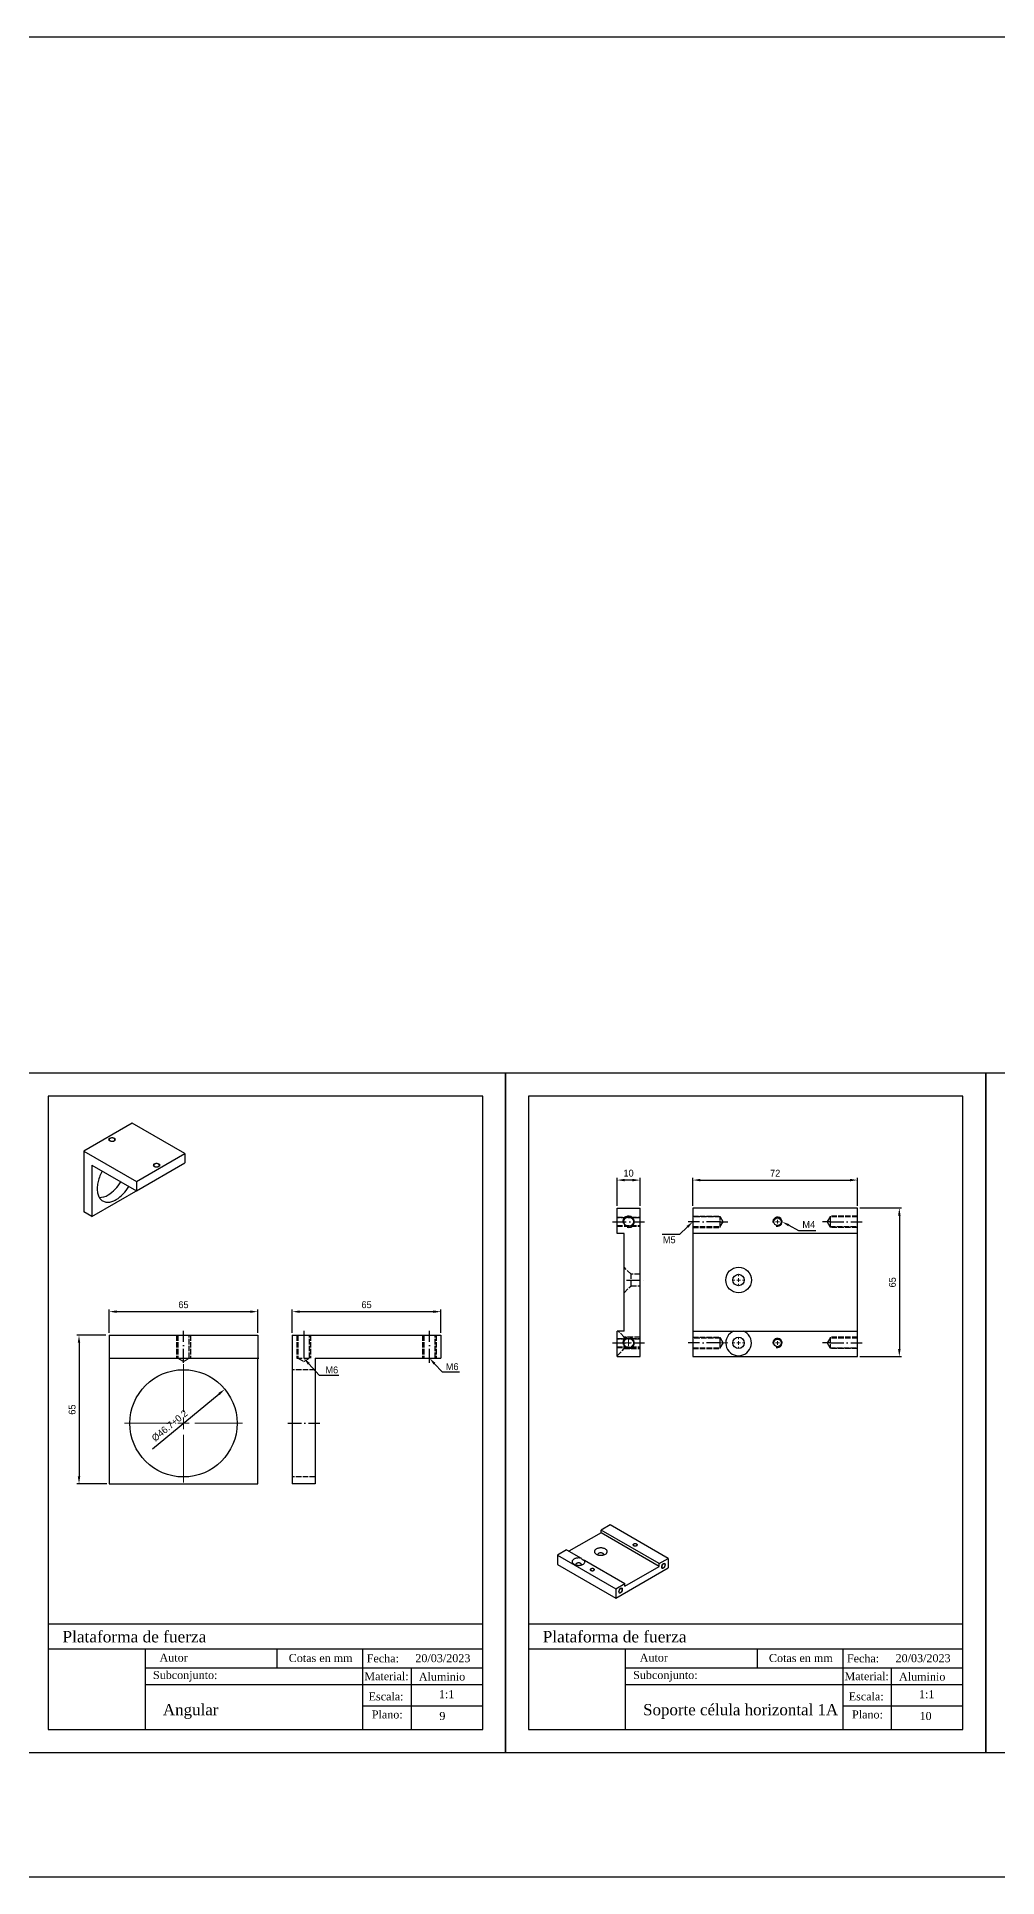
# Model space of a CAD drawing. Header units: inches. Extents: x 3024 to 8657, y 819 to 1763.
# Drawn here: x 7127 to 7547, y 819 to 1624 of the extents above; entities that cross this region are included whole.
import ezdxf
from ezdxf.enums import TextEntityAlignment as Align

# ---------------------------------------------------------------- set-up
doc = ezdxf.new("R2010")
doc.units = ezdxf.units.IN
doc.header["$MEASUREMENT"] = 0
for name, pattern in [('ACAD_ISO02W100', [15, 12, -3]), ('ACAD_ISO10W100', [18, 12, -3, 0, -3]), ('CENTERX2', [20.32, 12.7, -2.54, 2.54, -2.54]), ('HIDDEN', [1.905, 1.27, -0.635])]:
    doc.linetypes.add(name, pattern=pattern)
for name, color, linetype in [('cotas', 1, 'Continuous'), ('ejes', 4, 'ACAD_ISO10W100'), ('finas', 3, 'ACAD_ISO02W100'), ('Pieza', 7, 'Continuous'), ('Texto', 7, 'Continuous')]:
    doc.layers.add(name, color=color, linetype=linetype)
doc.styles.add('Estilo1', font='times.ttf', dxfattribs={"height": 2.5})
doc.dimstyles.new('PFC silvia', dxfattribs={"dimscale": 0.5, "dimtxt": 6, "dimasz": 6.604, "dimexe": 2, "dimexo": 2, "dimgap": 3.048, "dimtad": 1, "dimdec": 1, "dimtxsty": 'Standard', "dimcen": 2.5, "dimclrt": 256, "dimadec": 1, "dimazin": 2, "dimtfac": 1, "dimtdec": 1, "dimtmove": 0, "dimatfit": 3, "dimfxl": 1, "dimtzin": 0, "dimarcsym": 0})

# ---------------------------------------------------------------- blocks, each defined once
blk = doc.blocks.new('SW_CENTERMARKSYMBOL_0')
at = {"color": 0, "linetype": 'Continuous', "lineweight": 18}
for p, q in [((0, 5), (0, 25.85)), ((-5, 0), (-25.85, 0)), ((0, 0), (-2.5, 0)), ((0, 0), (0, 2.5)), ((0, 0), (0, -2.5)), ((0, 0), (2.5, 0)), ((5, 0), (25.85, 0)), ((0, -5), (0, -25.85))]:
    blk.add_line(p, q, dxfattribs=at)
blk = doc.blocks.new('*D33')
at = {"layer": 'cotas', "color": 0, "lineweight": -2, "transparency": 16777216}
for p, q in [((7158.76, 1057.29), (7158.76, 1067.62)), ((7162.06, 1066.62), (7220.46, 1066.62)), ((7223.76, 1057.29), (7223.76, 1067.62))]:
    blk.add_line(p, q, dxfattribs=at)
at = {"layer": 'cotas', "color": 0, "transparency": 16777216}
for points in [[(7162.06, 1067.17), (7162.06, 1066.07), (7158.76, 1066.62)], [(7220.46, 1067.17), (7220.46, 1066.07), (7223.76, 1066.62)]]:
    blk.add_solid(points, dxfattribs=at)
at = {"layer": 'Defpoints', "color": 0, "transparency": 16777216}
for p in [(7223.76, 1066.62), (7158.76, 1056.29), (7223.76, 1056.29)]:
    blk.add_point(p, dxfattribs=at)
at = {"layer": 'cotas', "transparency": 16777216, "insert": (7191.26, 1069.64), "char_height": 3, "attachment_point": 5}
blk.add_mtext('65', dxfattribs=at)
blk = doc.blocks.new('*D34')
at = {"layer": 'cotas', "color": 0, "lineweight": -2, "transparency": 16777216}
for p, q in [((7157.26, 1056.29), (7144.58, 1056.29)), ((7145.58, 1052.99), (7145.58, 994.59)), ((7157.76, 991.29), (7144.58, 991.29))]:
    blk.add_line(p, q, dxfattribs=at)
at = {"layer": 'cotas', "color": 0, "transparency": 16777216}
for points in [[(7145.03, 1052.99), (7146.13, 1052.99), (7145.58, 1056.29)], [(7145.03, 994.59), (7146.13, 994.59), (7145.58, 991.29)]]:
    blk.add_solid(points, dxfattribs=at)
at = {"layer": 'Defpoints', "color": 0, "transparency": 16777216}
for p in [(7158.26, 1056.29), (7145.58, 991.29), (7158.76, 991.29)]:
    blk.add_point(p, dxfattribs=at)
at = {"layer": 'cotas', "transparency": 16777216, "insert": (7142.56, 1023.79), "char_height": 3, "attachment_point": 5, "rotation": 90}
blk.add_mtext('65', dxfattribs=at)
blk = doc.blocks.new('*D32')
at = {"layer": 'cotas', "color": 0, "lineweight": -2, "transparency": 16777216}
for p, q in [((7238.83, 1057.29), (7238.83, 1067.62)), ((7242.14, 1066.62), (7300.53, 1066.62)), ((7303.83, 1057.29), (7303.83, 1067.62))]:
    blk.add_line(p, q, dxfattribs=at)
at = {"layer": 'cotas', "color": 0, "transparency": 16777216}
for points in [[(7242.14, 1067.17), (7242.14, 1066.07), (7238.83, 1066.62)], [(7300.53, 1067.17), (7300.53, 1066.07), (7303.83, 1066.62)]]:
    blk.add_solid(points, dxfattribs=at)
at = {"layer": 'Defpoints', "color": 0, "transparency": 16777216}
for p in [(7303.83, 1066.62), (7238.83, 1056.29), (7303.83, 1056.29)]:
    blk.add_point(p, dxfattribs=at)
at = {"layer": 'cotas', "transparency": 16777216, "insert": (7271.33, 1069.64), "char_height": 3, "attachment_point": 5}
blk.add_mtext('65', dxfattribs=at)
blk = doc.blocks.new('SW_CENTERMARKSYMBOL_1')
at = {"color": 0, "linetype": 'Continuous', "lineweight": 18}
for p, q in [((-1.67, 0), (-2.17, 0)), ((0, 0), (-0.83, 0)), ((0, 1.67), (0, 2.17)), ((0, 0), (0, 0.83)), ((0, 0), (0, -0.83)), ((0, 0), (0.83, 0)), ((1.67, 0), (2.17, 0)), ((0, -1.67), (0, -2.17))]:
    blk.add_line(p, q, dxfattribs=at)
blk = doc.blocks.new('SW_CENTERMARKSYMBOL_2')
at = {"color": 0, "linetype": 'Continuous', "lineweight": 18}
for p, q in [((-1.67, 0), (-2.17, 0)), ((0, 0), (-0.83, 0)), ((0, 1.67), (0, 2.17)), ((0, 0), (0, 0.83)), ((0, 0), (0, -0.83)), ((0, 0), (0.83, 0)), ((1.67, 0), (2.17, 0)), ((0, -1.67), (0, -2.17))]:
    blk.add_line(p, q, dxfattribs=at)
blk = doc.blocks.new('SW_CENTERMARKSYMBOL_3')
at = {"color": 0, "linetype": 'Continuous', "lineweight": 18}
for p, q in [((-1.67, 0), (-2.17, 0)), ((0, 0), (-0.83, 0)), ((0, 1.67), (0, 2.17)), ((0, 0), (0, 0.83)), ((0, 0), (0, -0.83)), ((0, 0), (0.83, 0)), ((1.67, 0), (2.17, 0)), ((0, -1.67), (0, -2.17))]:
    blk.add_line(p, q, dxfattribs=at)
blk = doc.blocks.new('SW_CENTERMARKSYMBOL_5')
at = {"color": 0, "linetype": 'Continuous', "lineweight": 18}
for p, q in [((-0.83, 0), (-1.33, 0)), ((0, 0), (-0.83, 0)), ((0, 0.83), (0, 1.33)), ((0, 0), (0, 0.83)), ((0, 0), (0, -0.83)), ((0, 0), (0.83, 0)), ((0.83, 0), (1.33, 0)), ((0, -0.83), (0, -1.33))]:
    blk.add_line(p, q, dxfattribs=at)
blk = doc.blocks.new('*D35')
at = {"layer": 'cotas', "color": 0, "lineweight": -2, "transparency": 16777216}
for p, q in [((7414.02, 1112.95), (7414.02, 1125.15)), ((7417.33, 1124.15), (7482.72, 1124.15)), ((7486.02, 1112.95), (7486.02, 1125.15))]:
    blk.add_line(p, q, dxfattribs=at)
at = {"layer": 'cotas', "color": 0, "transparency": 16777216}
for points in [[(7417.33, 1124.7), (7417.33, 1123.6), (7414.02, 1124.15)], [(7482.72, 1124.7), (7482.72, 1123.6), (7486.02, 1124.15)]]:
    blk.add_solid(points, dxfattribs=at)
at = {"layer": 'Defpoints', "color": 0, "transparency": 16777216}
for p in [(7486.02, 1124.15), (7414.02, 1111.95), (7486.02, 1111.95)]:
    blk.add_point(p, dxfattribs=at)
at = {"layer": 'cotas', "transparency": 16777216, "insert": (7450.02, 1127.17), "char_height": 3, "attachment_point": 5}
blk.add_mtext('72', dxfattribs=at)
blk = doc.blocks.new('*D36')
at = {"layer": 'cotas', "color": 0, "lineweight": -2, "transparency": 16777216}
for p, q in [((7380.92, 1112.95), (7380.92, 1125.15)), ((7387.62, 1124.15), (7384.22, 1124.15)), ((7390.92, 1112.95), (7390.92, 1125.15))]:
    blk.add_line(p, q, dxfattribs=at)
at = {"layer": 'cotas', "color": 0, "transparency": 16777216}
for points in [[(7384.22, 1124.7), (7384.22, 1123.6), (7380.92, 1124.15)], [(7387.62, 1124.7), (7387.62, 1123.6), (7390.92, 1124.15)]]:
    blk.add_solid(points, dxfattribs=at)
at = {"layer": 'Defpoints', "color": 0, "transparency": 16777216}
for p in [(7380.92, 1124.15), (7380.92, 1111.95), (7390.92, 1111.95)]:
    blk.add_point(p, dxfattribs=at)
at = {"layer": 'cotas', "transparency": 16777216, "insert": (7385.92, 1127.17), "char_height": 3, "attachment_point": 5}
blk.add_mtext('10', dxfattribs=at)
blk = doc.blocks.new('*D37')
at = {"layer": 'cotas', "color": 0, "lineweight": -2, "transparency": 16777216}
for p, q in [((7487.02, 1111.95), (7505.33, 1111.95)), ((7504.33, 1108.64), (7504.33, 1050.25)), ((7487.02, 1046.95), (7505.33, 1046.95))]:
    blk.add_line(p, q, dxfattribs=at)
at = {"layer": 'cotas', "color": 0, "transparency": 16777216}
for points in [[(7503.78, 1108.64), (7504.88, 1108.64), (7504.33, 1111.95)], [(7503.78, 1050.25), (7504.88, 1050.25), (7504.33, 1046.95)]]:
    blk.add_solid(points, dxfattribs=at)
at = {"layer": 'Defpoints', "color": 0, "transparency": 16777216}
for p in [(7486.02, 1111.95), (7486.02, 1046.95), (7504.33, 1046.95)]:
    blk.add_point(p, dxfattribs=at)
at = {"layer": 'cotas', "transparency": 16777216, "insert": (7501.31, 1079.45), "char_height": 3, "attachment_point": 5, "rotation": 90}
blk.add_mtext('65', dxfattribs=at)
blk = doc.blocks.new('*D53')
at = {"layer": 'cotas', "color": 0, "lineweight": -2, "transparency": 16777216}
blk.add_line((7177.71, 1006.6), (7206.8, 1030.62), dxfattribs=at)
at = {"layer": 'cotas', "color": 0, "transparency": 16777216}
blk.add_solid([(7206.45, 1031.04), (7207.15, 1030.2), (7209.34, 1032.72)], dxfattribs=at)
at = {"layer": 'Defpoints', "color": 0, "transparency": 16777216}
for p in [(7209.34, 1032.72), (7173.18, 1002.86)]:
    blk.add_point(p, dxfattribs=at)
at = {"layer": 'cotas', "transparency": 16777216, "insert": (7185.24, 1016.75), "char_height": 3, "attachment_point": 5, "rotation": 39.54512}
blk.add_mtext('%%c46.7+0.2', dxfattribs=at)

msp = doc.modelspace()

# ---------------------------------------------------------------- linework, layer by layer
for p, q in [((7132.119, 1160.887), (7132.119, 883.887)), ((7342.119, 1160.887), (7342.119, 883.887))]:
    msp.add_line(p, q)
at = {"color": 7, "linetype": 'Continuous', "lineweight": 25}
for p, q in [((7380.918, 1111.946), (7390.918, 1111.946)), ((7380.918, 1100.746), (7380.918, 1111.946)), ((7390.918, 1046.946), (7390.918, 1111.946)), ((7486.024, 1111.946), (7414.024, 1111.946)), ((7414.024, 1111.946), (7414.024, 1100.746)), ((7486.024, 1100.746), (7486.024, 1111.946)), ((7383.918, 1100.746), (7380.918, 1100.746)), ((7383.918, 1058.146), (7383.918, 1100.746)), ((7486.024, 1100.746), (7414.024, 1100.746)), ((7414.024, 1100.746), (7414.024, 1058.146)), ((7486.024, 1058.146), (7486.024, 1100.746)), ((7380.918, 1046.946), (7380.918, 1058.146)), ((7383.918, 1058.146), (7380.918, 1058.146)), ((7414.024, 1058.146), (7414.024, 1046.946)), ((7414.024, 1058.146), (7431.945, 1058.146)), ((7436.102, 1058.146), (7486.024, 1058.146)), ((7486.024, 1046.946), (7486.024, 1058.146)), ((7380.918, 1046.946), (7390.918, 1046.946)), ((7414.024, 1046.946), (7486.024, 1046.946)), ((7373.859, 969.911), (7359.859, 961.828)), ((7377.819, 973.421), (7373.859, 971.135)), ((7399.315, 956.44), (7373.859, 971.135)), ((7373.859, 969.911), (7373.859, 971.135)), ((7399.315, 955.215), (7373.859, 969.911)), ((7403.275, 958.726), (7377.819, 973.421)), ((7358.798, 962.441), (7354.838, 960.155)), ((7354.838, 960.155), (7380.294, 945.459)), ((7354.838, 960.155), (7354.838, 956.072)), ((7358.798, 962.441), (7365.134, 958.783)), ((7366.604, 957.934), (7384.254, 947.745)), ((7399.315, 956.44), (7403.275, 958.726)), ((7403.275, 958.726), (7403.275, 954.643)), ((7354.838, 956.072), (7380.294, 941.377)), ((7380.294, 941.377), (7403.275, 954.643)), ((7384.254, 946.521), (7399.315, 955.215)), ((7399.315, 955.215), (7399.315, 956.44)), ((7380.294, 945.459), (7384.254, 947.745)), ((7380.294, 945.459), (7380.294, 941.377)), ((7384.254, 946.521), (7384.254, 947.745))]:
    msp.add_line(p, q, dxfattribs=at)
at = {"color": 7, "linetype": 'CENTERX2', "lineweight": 18}
msp.add_line((7426.024, 1052.946), (7429.286, 1052.946), dxfattribs=at)
for points in [[(7122.119, 873.887), (7332.119, 873.887), (7332.119, 1170.887), (7122.119, 1170.887)], [(7332.119, 873.887), (7542.119, 873.887), (7542.119, 1170.887), (7332.119, 1170.887)], [(7542.119, 873.887), (7752.119, 873.887), (7752.119, 1170.887), (7542.119, 1170.887)]]:
    msp.add_lwpolyline(points, close=True)
at = {"color": 7, "linetype": 'Continuous', "lineweight": 25, "flags": 128}
for points in [[(7365.134, 958.783), (7364.844, 958.844), (7364.543, 958.886), (7364.237, 958.909), (7363.928, 958.913), (7363.62, 958.896), (7363.317, 958.86), (7363.023, 958.806), (7362.741, 958.732), (7362.475, 958.641), (7362.228, 958.534), (7362.003, 958.412), (7361.802, 958.276), (7361.629, 958.128), (7361.485, 957.971), (7361.372, 957.805), (7361.291, 957.632), (7361.244, 957.456), (7361.23, 957.278), (7361.251, 957.1), (7361.306, 956.924), (7361.394, 956.753), (7361.514, 956.588), (7361.665, 956.433), (7361.844, 956.287), (7362.05, 956.154), (7362.281, 956.035), (7362.532, 955.932), (7362.802, 955.845), (7363.087, 955.775), (7363.383, 955.725), (7363.688, 955.693), (7363.996, 955.681), (7364.305, 955.689), (7364.61, 955.716), (7364.909, 955.763), (7365.196, 955.828), (7365.47, 955.911), (7365.726, 956.011), (7365.961, 956.127), (7366.173, 956.257), (7366.359, 956.4), (7366.516, 956.553), (7366.643, 956.716), (7366.738, 956.886), (7366.8, 957.06), (7366.828, 957.238), (7366.823, 957.417), (7366.783, 957.594), (7366.71, 957.767), (7366.604, 957.934)], [(7371.773, 960.542), (7372.003, 960.424), (7372.254, 960.32), (7372.523, 960.233), (7372.807, 960.164), (7373.103, 960.113), (7373.407, 960.081), (7373.714, 960.069), (7374.023, 960.076), (7374.328, 960.103), (7374.626, 960.149), (7374.913, 960.214), (7375.186, 960.297), (7375.442, 960.396), (7375.678, 960.511), (7375.89, 960.641), (7376.076, 960.783), (7376.234, 960.936), (7376.361, 961.098), (7376.458, 961.267), (7376.521, 961.441), (7376.551, 961.619), (7376.546, 961.797), (7376.508, 961.973), (7376.437, 962.147), (7376.332, 962.314), (7376.197, 962.474), (7376.032, 962.625), (7375.839, 962.764), (7375.621, 962.89), (7375.38, 963.001), (7375.119, 963.096), (7374.842, 963.174), (7374.552, 963.235), (7374.252, 963.276), (7373.946, 963.298), (7373.637, 963.3), (7373.33, 963.283), (7373.028, 963.247), (7372.735, 963.191), (7372.454, 963.117), (7372.189, 963.026), (7371.943, 962.919), (7371.719, 962.796), (7371.52, 962.661), (7371.348, 962.513), (7371.205, 962.355), (7371.092, 962.189), (7371.013, 962.017), (7370.966, 961.841), (7370.953, 961.663), (7370.974, 961.485), (7371.029, 961.31), (7371.117, 961.14), (7371.238, 960.975), (7371.388, 960.82), (7371.567, 960.675), (7371.773, 960.542)], [(7374.957, 960.226), (7374.976, 960.272), (7375.002, 960.39), (7374.993, 960.509), (7374.951, 960.626), (7374.876, 960.737), (7374.77, 960.839), (7374.637, 960.93), (7374.479, 961.007), (7374.302, 961.068), (7374.11, 961.111), (7373.908, 961.136), (7373.701, 961.141), (7373.496, 961.126), (7373.299, 961.092), (7373.113, 961.04), (7372.945, 960.97), (7372.799, 960.886), (7372.679, 960.789), (7372.589, 960.682), (7372.53, 960.568), (7372.504, 960.45), (7372.513, 960.33), (7372.549, 960.226)], [(7388.203, 964.304), (7388.332, 964.243), (7388.48, 964.199), (7388.641, 964.172), (7388.807, 964.165), (7388.973, 964.177), (7389.131, 964.208), (7389.274, 964.257), (7389.398, 964.322), (7389.497, 964.399), (7389.567, 964.487), (7389.604, 964.581), (7389.609, 964.677), (7389.579, 964.772), (7389.517, 964.861), (7389.425, 964.942), (7389.307, 965.01), (7389.168, 965.063), (7389.013, 965.099), (7388.849, 965.116), (7388.682, 965.113), (7388.519, 965.092), (7388.368, 965.051), (7388.233, 964.994), (7388.121, 964.923), (7388.036, 964.84), (7387.982, 964.749), (7387.961, 964.653), (7387.974, 964.557), (7388.02, 964.464), (7388.097, 964.379), (7388.203, 964.304)], [(7365.234, 955.838), (7365.254, 955.884), (7365.279, 956.002), (7365.271, 956.121), (7365.228, 956.238), (7365.153, 956.349), (7365.048, 956.451), (7364.914, 956.542), (7364.757, 956.619), (7364.579, 956.68), (7364.387, 956.723), (7364.185, 956.748), (7363.979, 956.753), (7363.774, 956.738), (7363.576, 956.704), (7363.39, 956.652), (7363.222, 956.582), (7363.076, 956.498), (7362.956, 956.401), (7362.866, 956.294), (7362.807, 956.18), (7362.781, 956.062), (7362.79, 955.942), (7362.826, 955.838)], [(7369.464, 953.487), (7369.594, 953.426), (7369.742, 953.381), (7369.902, 953.355), (7370.069, 953.347), (7370.234, 953.36), (7370.392, 953.391), (7370.536, 953.44), (7370.66, 953.504), (7370.759, 953.582), (7370.828, 953.67), (7370.866, 953.763), (7370.87, 953.86), (7370.841, 953.955), (7370.779, 954.044), (7370.687, 954.125), (7370.569, 954.193), (7370.43, 954.246), (7370.275, 954.281), (7370.11, 954.298), (7369.944, 954.296), (7369.781, 954.274), (7369.629, 954.234), (7369.495, 954.177), (7369.383, 954.105), (7369.298, 954.022), (7369.244, 953.931), (7369.223, 953.836), (7369.236, 953.74), (7369.282, 953.647), (7369.359, 953.561), (7369.464, 953.487)], [(7401.896, 955.889), (7401.884, 956.035), (7401.849, 956.163), (7401.791, 956.268), (7401.713, 956.347), (7401.616, 956.398), (7401.505, 956.418), (7401.383, 956.408), (7401.253, 956.367), (7401.12, 956.297), (7400.988, 956.201), (7400.862, 956.08), (7400.744, 955.94), (7400.64, 955.784), (7400.553, 955.617), (7400.484, 955.446), (7400.438, 955.275), (7400.414, 955.11), (7400.414, 954.956), (7400.438, 954.819), (7400.484, 954.702), (7400.553, 954.609), (7400.64, 954.544), (7400.744, 954.508), (7400.862, 954.503), (7400.988, 954.529), (7401.12, 954.584), (7401.253, 954.668), (7401.383, 954.777), (7401.505, 954.908), (7401.616, 955.057), (7401.713, 955.219), (7401.791, 955.388), (7401.849, 955.56), (7401.884, 955.729), (7401.896, 955.889)], [(7383.158, 945.071), (7383.146, 945.218), (7383.11, 945.345), (7383.052, 945.45), (7382.974, 945.53), (7382.878, 945.58), (7382.767, 945.601), (7382.644, 945.591), (7382.515, 945.55), (7382.382, 945.48), (7382.25, 945.383), (7382.123, 945.263), (7382.006, 945.122), (7381.902, 944.966), (7381.814, 944.8), (7381.746, 944.629), (7381.699, 944.458), (7381.676, 944.293), (7381.676, 944.139), (7381.699, 944.001), (7381.746, 943.885), (7381.814, 943.792), (7381.902, 943.727), (7382.006, 943.691), (7382.123, 943.686), (7382.25, 943.711), (7382.382, 943.767), (7382.515, 943.851), (7382.644, 943.96), (7382.767, 944.091), (7382.878, 944.24), (7382.974, 944.401), (7383.052, 944.571), (7383.11, 944.743), (7383.146, 944.911), (7383.158, 945.071)]]:
    msp.add_lwpolyline(points, dxfattribs=at)
at = {"color": 7, "linetype": 'Continuous', "lineweight": 18, "flags": 128}
for points in [[(7388.079, 964.233), (7387.862, 964.42), (7387.786, 964.641), (7387.862, 964.862), (7388.079, 965.049), (7388.403, 965.174), (7388.786, 965.218), (7389.169, 965.174), (7389.493, 965.049), (7389.71, 964.862), (7389.786, 964.641), (7389.71, 964.42), (7389.493, 964.233), (7389.169, 964.108), (7388.786, 964.064), (7388.403, 964.108), (7388.079, 964.233)], [(7369.341, 953.415), (7369.124, 953.603), (7369.048, 953.824), (7369.124, 954.044), (7369.341, 954.232), (7369.665, 954.357), (7370.048, 954.401), (7370.43, 954.357), (7370.755, 954.232), (7370.972, 954.044), (7371.048, 953.824), (7370.972, 953.603), (7370.755, 953.415), (7370.43, 953.29), (7370.048, 953.246), (7369.665, 953.29), (7369.341, 953.415)], [(7402.037, 955.97), (7401.97, 955.541), (7401.778, 955.099), (7401.492, 954.712), (7401.153, 954.439), (7400.815, 954.322), (7400.528, 954.378), (7400.337, 954.598), (7400.269, 954.95), (7400.337, 955.379), (7400.528, 955.821), (7400.815, 956.208), (7401.153, 956.481), (7401.492, 956.598), (7401.778, 956.543), (7401.97, 956.322), (7402.037, 955.97)], [(7383.299, 945.153), (7383.232, 944.724), (7383.04, 944.282), (7382.753, 943.895), (7382.415, 943.622), (7382.077, 943.504), (7381.79, 943.56), (7381.598, 943.781), (7381.531, 944.132), (7381.598, 944.562), (7381.79, 945.004), (7382.077, 945.39), (7382.415, 945.663), (7382.753, 945.781), (7383.04, 945.725), (7383.232, 945.505), (7383.299, 945.153)]]:
    msp.add_lwpolyline(points, dxfattribs=at)
at = {"color": 7, "linetype": 'Continuous', "lineweight": 25}
for centre, radius in [((7385.918, 1105.946), 2.1), ((7451.044, 1105.946), 1.65), ((7434.024, 1080.446), 5.6), ((7434.024, 1080.446), 2.5), ((7385.918, 1052.946), 2.1), ((7434.024, 1052.946), 2.5), ((7451.044, 1052.946), 1.65)]:
    msp.add_circle(centre, radius, dxfattribs=at)
msp.add_arc((7434.024, 1052.946), 5.6, 111.786789, 68.213211, dxfattribs=at)
for points in [[(7431.945, 1058.146), (7432.278, 1058.146), (7432.622, 1058.146), (7433.314, 1058.146), (7433.665, 1058.146), (7434.379, 1058.146), (7434.734, 1058.146), (7435.427, 1058.146), (7435.768, 1058.146), (7436.102, 1058.146)], [(7365.134, 958.783), (7365.252, 958.665), (7365.373, 958.553), (7365.618, 958.356), (7365.742, 958.269), (7365.994, 958.123), (7366.12, 958.066), (7366.365, 957.981), (7366.485, 957.952), (7366.604, 957.934)]]:
    msp.add_open_spline(points, degree=3, knots=[0, 0, 0, 0, 0.25, 0.25, 0.5, 0.5, 0.75, 0.75, 1, 1, 1, 1], dxfattribs=at)
at = {"layer": 'cotas'}
for p, q in [((7411.635, 1103.667), (7408.124, 1100.318)), ((7411.635, 1103.667), (7408.124, 1100.318)), ((7455.969, 1104.415), (7460.267, 1102.165)), ((7455.969, 1104.415), (7460.267, 1102.165)), ((7408.124, 1100.318), (7400.549, 1100.318)), ((7460.267, 1102.165), (7467.843, 1102.165)), ((7460.267, 1102.165), (7467.843, 1102.165)), ((7246.06, 1043.853), (7250.628, 1038.851)), ((7250.628, 1038.851), (7259.262, 1038.851)), ((7301.06, 1043.853), (7304.331, 1040.271)), ((7304.331, 1040.271), (7311.906, 1040.271))]:
    msp.add_line(p, q, dxfattribs=at)
at = {"layer": 'cotas', "color": 3}
msp.add_lwpolyline([(3024.338, 1624.096), (8656.952, 1624.096), (8656.952, 819.32), (3024.338, 819.32)], close=True, dxfattribs=at)
at = {"layer": 'cotas'}
for points in [[(7412.015, 1103.269), (7411.255, 1104.065), (7414.024, 1105.946)], [(7455.714, 1103.927), (7456.224, 1104.902), (7453.044, 1105.946)], [(7246.466, 1044.224), (7245.653, 1043.482), (7243.833, 1046.292)], [(7301.466, 1044.224), (7300.653, 1043.482), (7298.833, 1046.292)]]:
    msp.add_solid(points, dxfattribs=at)
at = {"layer": 'ejes', "ltscale": 0.5}
for p, q in [((7378.918, 1105.946), (7392.918, 1105.946)), ((7426.024, 1105.946), (7412.024, 1105.946)), ((7426.024, 1105.946), (7429.286, 1105.946)), ((7474.024, 1105.946), (7470.762, 1105.946)), ((7474.024, 1105.946), (7488.024, 1105.946)), ((7385.018, 1080.446), (7392.918, 1080.446)), ((7191.261, 1044.292), (7191.261, 1058.292)), ((7298.833, 1044.292), (7298.833, 1058.292)), ((7378.918, 1052.946), (7392.918, 1052.946)), ((7426.024, 1052.946), (7412.024, 1052.946)), ((7474.024, 1052.946), (7470.762, 1052.946)), ((7474.024, 1052.946), (7488.024, 1052.946)), ((7236.833, 1017.792), (7250.833, 1017.792))]:
    msp.add_line(p, q, dxfattribs=at)
at = {"layer": 'ejes'}
msp.add_line((7243.833, 1058.292), (7243.833, 1044.292), dxfattribs=at)
at = {"layer": 'finas', "ltscale": 0.2}
for p, q in [((7380.918, 1107.946), (7390.918, 1107.946)), ((7390.918, 1107.596), (7380.918, 1107.596)), ((7380.918, 1104.296), (7390.918, 1104.296)), ((7380.918, 1103.946), (7390.918, 1103.946)), ((7414.024, 1108.446), (7426.024, 1108.446)), ((7426.024, 1108.046), (7414.024, 1108.046)), ((7414.024, 1103.846), (7426.024, 1103.846)), ((7414.024, 1103.446), (7426.024, 1103.446)), ((7426.024, 1103.446), (7426.024, 1108.446)), ((7426.024, 1103.846), (7426.024, 1108.046)), ((7427.286, 1105.946), (7426.024, 1108.046)), ((7426.024, 1103.846), (7427.286, 1105.946)), ((7474.024, 1108.046), (7472.762, 1105.946)), ((7472.762, 1105.946), (7474.024, 1103.846)), ((7486.024, 1108.446), (7474.024, 1108.446)), ((7474.024, 1108.446), (7474.024, 1103.446)), ((7474.024, 1108.046), (7474.024, 1103.846)), ((7486.024, 1108.046), (7474.024, 1108.046)), ((7474.024, 1103.846), (7486.024, 1103.846)), ((7486.024, 1103.446), (7474.024, 1103.446)), ((7387.018, 1082.946), (7383.918, 1086.046)), ((7387.018, 1077.946), (7387.018, 1082.946)), ((7390.918, 1082.946), (7387.018, 1082.946)), ((7383.918, 1074.846), (7387.018, 1077.946)), ((7387.018, 1077.946), (7390.918, 1077.946)), ((7188.261, 1056.292), (7188.261, 1046.292)), ((7188.261, 1056.292), (7188.261, 1046.292)), ((7188.761, 1056.292), (7188.761, 1046.292)), ((7193.761, 1046.292), (7193.761, 1056.292)), ((7194.261, 1056.292), (7194.261, 1046.292)), ((7194.261, 1056.292), (7194.261, 1046.292)), ((7240.833, 1056.292), (7240.833, 1046.292)), ((7241.333, 1056.292), (7241.333, 1046.292)), ((7246.333, 1046.292), (7246.333, 1056.292)), ((7246.833, 1056.292), (7246.833, 1046.292)), ((7295.833, 1056.292), (7295.833, 1046.292)), ((7296.333, 1056.292), (7296.333, 1046.292)), ((7301.333, 1046.292), (7301.333, 1056.292)), ((7301.833, 1056.292), (7301.833, 1046.292)), ((7380.918, 1054.946), (7390.918, 1054.946)), ((7390.918, 1054.596), (7380.918, 1054.596)), ((7384.018, 1055.446), (7381.318, 1058.146)), ((7384.018, 1050.446), (7384.018, 1055.446)), ((7390.918, 1055.446), (7384.018, 1055.446)), ((7414.024, 1055.446), (7426.024, 1055.446)), ((7426.024, 1055.046), (7414.024, 1055.046)), ((7426.024, 1050.446), (7426.024, 1055.446)), ((7426.024, 1050.846), (7426.024, 1055.046)), ((7427.286, 1052.946), (7426.024, 1055.046)), ((7474.024, 1055.046), (7472.762, 1052.946)), ((7486.024, 1055.446), (7474.024, 1055.446)), ((7474.024, 1055.446), (7474.024, 1050.446)), ((7474.024, 1055.046), (7474.024, 1050.846)), ((7486.024, 1055.046), (7474.024, 1055.046)), ((7188.761, 1046.292), (7191.261, 1044.789)), ((7191.261, 1044.789), (7193.761, 1046.292)), ((7240.833, 1046.292), (7246.833, 1046.292)), ((7241.333, 1046.292), (7243.833, 1044.789)), ((7243.833, 1044.789), (7246.333, 1046.292)), ((7380.918, 1051.296), (7390.918, 1051.296)), ((7380.918, 1050.946), (7390.918, 1050.946)), ((7380.918, 1047.346), (7384.018, 1050.446)), ((7384.018, 1050.446), (7390.918, 1050.446)), ((7414.024, 1050.846), (7426.024, 1050.846)), ((7414.024, 1050.446), (7426.024, 1050.446)), ((7426.024, 1050.846), (7427.286, 1052.946)), ((7472.762, 1052.946), (7474.024, 1050.846)), ((7474.024, 1050.846), (7486.024, 1050.846)), ((7486.024, 1050.446), (7474.024, 1050.446)), ((7248.833, 1041.242), (7238.833, 1041.242)), ((7248.833, 994.342), (7238.833, 994.342))]:
    msp.add_line(p, q, dxfattribs=at)
at = {"layer": 'finas', "linetype": 'Continuous', "ltscale": 0.2}
for centre, radius in [((7385.918, 1105.946), 2.5), ((7451.044, 1105.946), 2), ((7385.918, 1052.946), 2.5), ((7451.044, 1052.946), 2)]:
    msp.add_arc(centre, radius, 255, 195, dxfattribs=at)
at = {"layer": 'Pieza'}
for p, q in [((7322.119, 1160.887), (7132.119, 1160.887)), ((7322.119, 883.887), (7322.119, 1160.887)), ((7532.119, 1160.887), (7342.119, 1160.887)), ((7532.119, 883.887), (7532.119, 1160.887)), ((7322.119, 883.887), (7322.119, 908.887)), ((7532.119, 883.887), (7532.119, 908.887)), ((7132.119, 883.887), (7322.119, 883.887)), ((7207.119, 883.887), (7322.119, 883.887)), ((7342.119, 883.887), (7532.119, 883.887)), ((7417.119, 883.887), (7532.119, 883.887))]:
    msp.add_line(p, q, dxfattribs=at)
at = {"layer": 'Pieza', "color": 7, "linetype": 'Continuous', "lineweight": 25}
for p, q in [((7168.879, 1149.027), (7147.666, 1136.781)), ((7191.86, 1135.761), (7168.879, 1149.027)), ((7147.666, 1136.781), (7170.647, 1123.514)), ((7147.666, 1136.781), (7147.666, 1110.243)), ((7170.647, 1123.514), (7191.86, 1135.761)), ((7191.86, 1135.761), (7191.86, 1131.678)), ((7151.201, 1130.657), (7170.647, 1119.432)), ((7151.201, 1130.657), (7151.201, 1108.202)), ((7170.647, 1119.432), (7191.86, 1131.678)), ((7151.201, 1108.202), (7172.414, 1120.449)), ((7170.647, 1123.514), (7170.647, 1119.432)), ((7172.414, 1120.449), (7172.414, 1120.452)), ((7151.201, 1108.202), (7147.666, 1110.243)), ((7158.761, 1056.292), (7158.761, 1046.292)), ((7158.761, 1056.292), (7223.761, 1056.292)), ((7223.761, 1056.292), (7223.761, 1046.292)), ((7238.833, 1056.292), (7303.833, 1056.292)), ((7238.833, 1056.292), (7238.833, 991.292)), ((7303.833, 1056.292), (7303.833, 1046.292)), ((7158.761, 1046.292), (7224.261, 1046.292)), ((7158.761, 1046.292), (7158.761, 991.292)), ((7223.761, 991.292), (7223.761, 1046.292)), ((7248.833, 1046.292), (7303.833, 1046.292)), ((7248.833, 1046.292), (7248.833, 991.292)), ((7158.761, 991.292), (7223.761, 991.292)), ((7248.833, 991.292), (7238.833, 991.292))]:
    msp.add_line(p, q, dxfattribs=at)
at = {"layer": 'Pieza', "color": 7, "linetype": 'HIDDEN', "lineweight": 18}
for p, q in [((7188.261, 1046.292), (7194.261, 1046.292)), ((7188.261, 1046.292), (7194.261, 1046.292)), ((7295.833, 1046.292), (7301.833, 1046.292))]:
    msp.add_line(p, q, dxfattribs=at)
at = {"layer": 'Pieza', "color": 7, "linetype": 'Continuous', "lineweight": 18, "flags": 128}
for points in [[(7161.101, 1141.271), (7160.614, 1141.084), (7160.04, 1141.018), (7159.466, 1141.084), (7158.979, 1141.271), (7158.654, 1141.552), (7158.54, 1141.884), (7158.654, 1142.215), (7158.979, 1142.496), (7159.466, 1142.684), (7160.04, 1142.75), (7160.614, 1142.684), (7161.101, 1142.496), (7161.426, 1142.215), (7161.54, 1141.884), (7161.426, 1141.552), (7161.101, 1141.271)], [(7180.546, 1130.046), (7180.059, 1129.858), (7179.485, 1129.792), (7178.911, 1129.858), (7178.425, 1130.046), (7178.1, 1130.327), (7177.985, 1130.658), (7178.1, 1130.989), (7178.425, 1131.27), (7178.911, 1131.458), (7179.485, 1131.524), (7180.059, 1131.458), (7180.546, 1131.27), (7180.871, 1130.989), (7180.985, 1130.658), (7180.871, 1130.327), (7180.546, 1130.046)]]:
    msp.add_lwpolyline(points, dxfattribs=at)
at = {"layer": 'Pieza', "color": 7, "linetype": 'Continuous', "lineweight": 25, "flags": 128}
for points in [[(7159.156, 1141.373), (7159.323, 1141.293), (7159.512, 1141.23), (7159.716, 1141.187), (7159.931, 1141.165), (7160.149, 1141.165), (7160.363, 1141.187), (7160.568, 1141.23), (7160.757, 1141.293), (7160.924, 1141.373), (7161.064, 1141.47), (7161.173, 1141.579), (7161.247, 1141.697), (7161.285, 1141.821), (7161.285, 1141.947), (7161.247, 1142.07), (7161.173, 1142.189), (7161.064, 1142.298), (7160.924, 1142.394), (7160.757, 1142.475), (7160.568, 1142.538), (7160.363, 1142.581), (7160.149, 1142.602), (7159.931, 1142.602), (7159.716, 1142.581), (7159.512, 1142.538), (7159.323, 1142.475), (7159.156, 1142.394), (7159.016, 1142.298), (7158.907, 1142.189), (7158.833, 1142.07), (7158.795, 1141.947), (7158.795, 1141.821), (7158.833, 1141.697), (7158.907, 1141.579), (7159.016, 1141.47), (7159.156, 1141.373)], [(7155.711, 1128.054), (7155.569, 1127.786), (7155.27, 1127.192), (7154.993, 1126.592), (7154.738, 1125.986), (7154.506, 1125.378), (7154.298, 1124.77), (7154.115, 1124.162), (7153.956, 1123.558), (7153.823, 1122.959), (7153.717, 1122.367), (7153.636, 1121.784), (7153.583, 1121.212), (7153.556, 1120.653), (7153.556, 1120.109), (7153.583, 1119.581), (7153.636, 1119.071), (7153.717, 1118.581), (7153.823, 1118.112), (7153.956, 1117.666), (7154.115, 1117.245), (7154.298, 1116.849), (7154.506, 1116.481), (7154.738, 1116.141), (7154.993, 1115.83), (7155.27, 1115.549), (7155.569, 1115.3), (7155.887, 1115.083), (7156.226, 1114.899), (7156.582, 1114.748), (7156.955, 1114.631), (7157.344, 1114.548), (7157.748, 1114.5), (7158.165, 1114.487), (7158.594, 1114.508), (7159.033, 1114.564), (7159.482, 1114.655), (7159.938, 1114.78), (7160.4, 1114.939), (7160.867, 1115.13), (7161.336, 1115.355), (7161.808, 1115.612)], [(7178.602, 1130.148), (7178.768, 1130.067), (7178.957, 1130.004), (7179.162, 1129.961), (7179.376, 1129.939), (7179.594, 1129.939), (7179.809, 1129.961), (7180.014, 1130.004), (7180.202, 1130.067), (7180.369, 1130.148), (7180.509, 1130.244), (7180.618, 1130.353), (7180.693, 1130.471), (7180.731, 1130.595), (7180.731, 1130.721), (7180.693, 1130.845), (7180.618, 1130.963), (7180.509, 1131.072), (7180.369, 1131.168), (7180.202, 1131.249), (7180.014, 1131.312), (7179.809, 1131.355), (7179.594, 1131.377), (7179.376, 1131.377), (7179.162, 1131.355), (7178.957, 1131.312), (7178.768, 1131.249), (7178.602, 1131.168), (7178.461, 1131.072), (7178.353, 1130.963), (7178.278, 1130.845), (7178.24, 1130.721), (7178.24, 1130.595), (7178.278, 1130.471), (7178.353, 1130.353), (7178.461, 1130.244), (7178.602, 1130.148)]]:
    msp.add_lwpolyline(points, dxfattribs=at)
at = {"layer": 'Pieza'}
msp.add_circle((7191.261, 1017.792), 23.45, dxfattribs=at)
at = {"layer": 'Pieza', "color": 7, "linetype": 'Continuous', "lineweight": 25}
for centre, radius, start, end in [((7149.495, 1131.783), 16.635, 301.847828, 329.583553), ((7153.03, 1129.742), 16.635, 301.847828, 329.583553), ((7154.346, 1123.94), 7.412, 271.008621, 301.981071)]:
    msp.add_arc(centre, radius, start, end, dxfattribs=at)
at = {"layer": 'Texto'}
for p, q in [((7132.119, 930.13), (7322.119, 930.13)), ((7342.119, 930.13), (7532.119, 930.13)), ((7132.119, 919.176), (7322.119, 919.176)), ((7174.63, 883.887), (7174.63, 919.176)), ((7232.119, 919.176), (7232.119, 910.901)), ((7269.594, 919.176), (7269.594, 910.901)), ((7342.119, 919.176), (7532.119, 919.176)), ((7384.63, 883.887), (7384.63, 919.176)), ((7442.119, 919.176), (7442.119, 910.901)), ((7479.594, 919.176), (7479.594, 910.901)), ((7174.63, 910.901), (7322.119, 910.901)), ((7269.594, 910.901), (7269.594, 883.887)), ((7290.813, 910.901), (7290.813, 883.887)), ((7384.63, 910.901), (7532.119, 910.901)), ((7479.594, 910.901), (7479.594, 883.887)), ((7500.813, 910.901), (7500.813, 883.887)), ((7174.63, 903.587), (7322.119, 903.587)), ((7384.63, 903.587), (7532.119, 903.587)), ((7269.594, 894.305), (7322.119, 894.305)), ((7479.594, 894.305), (7532.119, 894.305))]:
    msp.add_line(p, q, dxfattribs=at)

# ---------------------------------------------------------------- block references
at = {"layer": 'ejes', "ltscale": 0.5}
for name, p in [('SW_CENTERMARKSYMBOL_1', (7451.044, 1105.946)), ('SW_CENTERMARKSYMBOL_3', (7434.024, 1080.446)), ('SW_CENTERMARKSYMBOL_5', (7385.918, 1052.946)), ('SW_CENTERMARKSYMBOL_2', (7434.024, 1052.946)), ('SW_CENTERMARKSYMBOL_1', (7451.044, 1052.946)), ('SW_CENTERMARKSYMBOL_0', (7191.261, 1017.792))]:
    msp.add_blockref(name, p, dxfattribs=at)

# ---------------------------------------------------------------- texts
at = {"layer": 'cotas', "char_height": 3, "attachment_point": 5}
for s, insert in [('M4', (7464.706, 1104.721)), ('M5', (7403.686, 1098.044)), ('M5', (7403.686, 1098.044)), ('M6', (7256.125, 1041.125)), ('M6', (7308.769, 1042.545))]:
    msp.add_mtext(s, dxfattribs=dict(at, insert=insert))
at = {"layer": 'Texto', "style": 'Estilo1'}
for s, height, p in [('Plataforma de fuerza', 5, (7138.353, 921.993)), ('Plataforma de fuerza', 5, (7348.353, 921.993)), ('Subconjunto:', 3.5, (7177.914, 905.982)), ('Autor', 3.5, (7180.788, 913.596)), ('Cotas en mm', 3.5, (7237.298, 913.412)), ('Fecha:', 3.5, (7271.393, 913.269)), ('20/03/2023', 3.5, (7292.662, 913.344)), ('Subconjunto:', 3.5, (7387.914, 905.982)), ('Autor', 3.5, (7390.788, 913.596)), ('Cotas en mm', 3.5, (7447.298, 913.412)), ('Fecha:', 3.5, (7481.393, 913.269)), ('20/03/2023', 3.5, (7502.662, 913.344)), ('Aluminio', 3.5, (7294.197, 905.294)), ('Aluminio', 3.5, (7504.197, 905.294)), ('Angular', 4.9, (7182.273, 890.123)), ('1:1', 3.5, (7302.933, 897.604)), ('Soporte célula horizontal 1A', 4.9, (7392.273, 890.123)), ('1:1', 3.5, (7512.933, 897.604)), ('9', 3.5, (7303.162, 888.068)), ('10', 3.5, (7513.162, 888.068))]:
    msp.add_text(s, height=height, dxfattribs=at).set_placement(p)
for s, p in [('Material:', (7280.021, 907.213)), ('Material:', (7490.021, 907.213)), ('Escala:', (7279.843, 898.379)), ('Escala:', (7489.843, 898.379)), ('Plano:', (7280.382, 890.476)), ('Plano:', (7490.382, 890.476))]:
    msp.add_text(s, height=3.5, dxfattribs=at).set_placement(p, align=Align.MIDDLE_CENTER)

# ---------------------------------------------------------------- dimensions: what is measured, and where the dimension line sits
at = {"layer": 'cotas'}
for base, p1, p2, picture, middle in [((7380.918, 1124.149), (7390.918, 1111.946), (7380.918, 1111.946), '*D36', (7385.918, 1127.173)), ((7486.024, 1124.149), (7414.024, 1111.946), (7486.024, 1111.946), '*D35', (7450.024, 1127.173)), ((7223.761, 1066.619), (7158.761, 1056.292), (7223.761, 1056.292), '*D33', (7191.261, 1069.643)), ((7303.833, 1066.619), (7238.833, 1056.292), (7303.833, 1056.292), '*D32', (7271.333, 1069.643))]:
    dim = msp.add_linear_dim(base=base, p1=p1, p2=p2, dimstyle='PFC silvia', dxfattribs=at)
    dim.commit()
    dim.dimension.update_dxf_attribs({"geometry": picture, "text_midpoint": middle})
for base, p1, p2, picture, middle in [((7504.33, 1046.946), (7486.024, 1111.946), (7486.024, 1046.946), '*D37', (7501.306, 1079.446)), ((7145.581, 991.292), (7158.261, 1056.292), (7158.761, 991.292), '*D34', (7142.557, 1023.792))]:
    dim = msp.add_linear_dim(base=base, p1=p1, p2=p2, angle=90, dimstyle='PFC silvia', dxfattribs=at)
    dim.commit()
    dim.dimension.update_dxf_attribs({"geometry": picture, "text_midpoint": middle})
dim = msp.add_diameter_dim_2p(p1=(7173.179, 1002.861), p2=(7209.344, 1032.722), text='%%c46.7+0.2', dimstyle='PFC silvia', dxfattribs=at)
dim.commit()
dim.dimension.update_dxf_attribs({"geometry": '*D53', "text_midpoint": (7187.17, 1014.413), "dimtype": 163})

doc.saveas('drawing.dxf')
